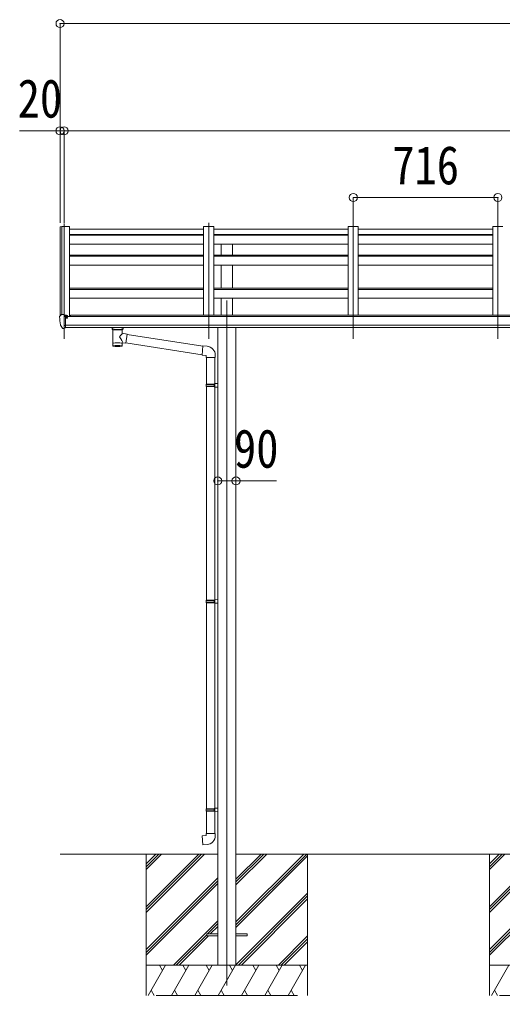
# Model space of a CAD drawing. Units: millimetres at full size, sheet at 1:40; some dimension numbers follow another scale. Extents: x -11181 to 11305, y -7804 to 7716.
# Drawn here: x -1520 to 871, y -4139 to 691 of the extents above; entities that cross this region are included whole.
import ezdxf
from ezdxf.enums import TextEntityAlignment as Align

# ---------------------------------------------------------------- set-up
doc = ezdxf.new("R2010")
doc.units = ezdxf.units.MM
doc.header["$LTSCALE"] = 40
doc.header["$PDMODE"] = 32
doc.header["$PDSIZE"] = 40
for name, color, linetype, lineweight in [('0-0_0', 7, 'Continuous', 9), ('0-1_本体', 4, 'Continuous', 9), ('0-2_部品', 7, 'Continuous', 9), ('0-8_PARTS2', 2, 'Continuous', 9), ('0-A_寸法', 6, 'Continuous', 9)]:
    doc.layers.add(name, color=color, linetype=linetype, lineweight=lineweight)
doc.styles.add('ＭＳ ゴシック', font='')
doc.styles.get('ＭＳ ゴシック').set_extended_font_data('MS Gothic')

msp = doc.modelspace()

# ---------------------------------------------------------------- linework, layer by layer
at = {"layer": '0-0_0'}
for p, q in [((-1319.35, -3439.43), (-538.55, -3439.43)), ((-893.35, -3488.02), (-844.75, -3439.43)), ((-893.35, -3502.17), (-830.61, -3439.43)), ((-893.35, -3516.31), (-816.46, -3439.43)), ((-893.35, -3728.44), (-604.33, -3439.43)), ((-893.35, -3714.3), (-618.47, -3439.43)), ((-893.35, -3700.16), (-632.62, -3439.43)), ((-893.35, -3439.43), (-893.35, -4139.43)), ((-448.15, -3563.32), (-324.25, -3439.43)), ((-448.15, -3577.47), (-310.11, -3439.43)), ((-448.15, -3591.61), (-295.96, -3439.43)), ((-448.15, -3789.6), (-97.97, -3439.43)), ((-448.15, -3775.45), (-112.12, -3439.43)), ((-448.15, -3439.43), (1161.45, -3439.43)), ((-448.15, -3803.74), (-93.35, -3448.94)), ((-93.35, -3439.43), (-93.35, -4139.43)), ((806.65, -3488.02), (855.25, -3439.43)), ((806.65, -3502.17), (869.39, -3439.43)), ((806.65, -3516.31), (883.54, -3439.43)), ((806.65, -3728.44), (1095.67, -3439.43)), ((806.65, -3714.3), (1081.53, -3439.43)), ((806.65, -3700.16), (1067.38, -3439.43)), ((806.65, -3439.43), (806.65, -4139.43)), ((-893.35, -3912.29), (-538.55, -3557.49)), ((-893.35, -3926.43), (-538.55, -3571.63)), ((806.65, -3912.29), (1161.45, -3557.49)), ((806.65, -3926.43), (1161.45, -3571.63)), ((-893.35, -3940.57), (-538.55, -3585.77)), ((806.65, -3940.57), (1161.45, -3585.77)), ((-448.15, -3987.59), (-93.35, -3632.79)), ((-435.84, -3989.43), (-93.35, -3646.93)), ((-421.7, -3989.43), (-93.35, -3661.07)), ((-758.35, -3989.43), (-538.55, -3769.62)), ((-589.7, -3834.92), (-538.55, -3783.76)), ((-575.56, -3834.92), (-538.55, -3797.9)), ((-744.21, -3989.43), (-593.35, -3838.56)), ((-730.07, -3989.43), (-584.56, -3843.92)), ((-237.85, -3989.43), (-93.35, -3844.92)), ((-223.71, -3989.43), (-93.35, -3859.06)), ((-209.57, -3989.43), (-93.35, -3873.2)), ((-93.35, -3989.43), (-893.35, -3989.43)), ((-883.06, -4139.43), (-796.45, -3989.43)), ((-811.45, -4015.41), (-826.45, -3989.43)), ((-767.59, -4139.43), (-680.98, -3989.43)), ((-695.98, -4015.41), (-710.99, -3989.43)), ((-652.12, -4139.43), (-565.51, -3989.43)), ((-580.51, -4015.41), (-595.52, -3989.43)), ((-536.65, -4139.43), (-450.04, -3989.43)), ((-465.04, -4015.41), (-480.05, -3989.43)), ((-421.18, -4139.43), (-334.57, -3989.43)), ((-349.57, -4015.41), (-364.57, -3989.43)), ((-305.71, -4139.43), (-219.1, -3989.43)), ((-249.1, -3989.43), (-234.1, -4015.41)), ((-190.24, -4139.43), (-103.63, -3989.43)), ((-133.63, -3989.43), (-118.63, -4015.41)), ((1606.65, -3989.43), (806.65, -3989.43)), ((816.94, -4139.43), (903.55, -3989.43)), ((-868.06, -4113.45), (-853.06, -4139.43)), ((-843.35, -4139.43), (-143.35, -4139.43)), ((-752.59, -4113.45), (-737.59, -4139.43)), ((-637.12, -4113.45), (-622.12, -4139.43)), ((-521.65, -4113.45), (-506.65, -4139.43)), ((-406.18, -4113.45), (-391.18, -4139.43)), ((-290.71, -4113.45), (-275.71, -4139.43)), ((-175.24, -4113.45), (-160.24, -4139.43)), ((831.94, -4113.45), (846.94, -4139.43)), ((856.65, -4139.43), (1556.65, -4139.43))]:
    msp.add_line(p, q, dxfattribs=at)
at = {"layer": '0-1_本体'}
for p, q in [((-1319.54, -335.52), (-1319.55, -776.58)), ((-1318.6, -334.64), (-1310.76, -334.23)), ((-1310.54, -334.31), (-1310.54, -770.03)), ((-1310.47, -334.42), (-1309.85, -336.04)), ((-1272.55, -334.22), (-1272.55, -779.84)), ((-608.55, -334.22), (-608.55, -773.31)), ((-558.55, -334.22), (-608.55, -334.22)), ((-558.55, -334.22), (-558.55, -773.31)), ((107.45, -334.22), (107.45, -773.31)), ((157.45, -334.22), (107.45, -334.22)), ((157.45, -334.22), (157.45, -773.31)), ((823.45, -334.22), (823.45, -773.31)), ((873.45, -334.22), (823.45, -334.22)), ((-1272.55, -347.22), (-608.55, -347.22)), ((-1272.55, -373.89), (-608.55, -373.89)), ((-1272.55, -376.51), (-608.55, -376.51)), ((-558.55, -347.22), (107.45, -347.22)), ((-558.55, -373.89), (107.45, -373.89)), ((-558.55, -376.51), (107.45, -376.51)), ((157.45, -347.22), (823.45, -347.22)), ((157.45, -373.89), (823.45, -373.89)), ((157.45, -376.51), (823.45, -376.51)), ((-1272.55, -421.25), (-608.55, -421.25)), ((-558.55, -421.25), (107.45, -421.25)), ((-521.05, -474.98), (-521.05, -421.25)), ((-466.05, -474.98), (-466.05, -421.25)), ((157.45, -421.25), (823.45, -421.25)), ((-1272.55, -474.9), (-608.55, -474.9)), ((-1272.55, -480.55), (-608.55, -480.55)), ((-558.55, -474.9), (107.45, -474.9)), ((-558.55, -480.55), (107.45, -480.55)), ((157.45, -474.9), (823.45, -474.9)), ((157.45, -480.55), (823.45, -480.55)), ((-1272.55, -524.54), (-608.55, -524.54)), ((-558.55, -524.54), (107.45, -524.54)), ((-521.05, -638.63), (-521.05, -524.54)), ((-466.05, -638.63), (-466.05, -524.54)), ((157.45, -524.54), (823.45, -524.54)), ((-1272.55, -638.53), (-608.55, -638.53)), ((-1272.55, -645.43), (-608.55, -645.43)), ((-558.55, -638.53), (107.45, -638.53)), ((-558.55, -645.43), (107.45, -645.43)), ((157.45, -638.53), (823.45, -638.53)), ((157.45, -645.43), (823.45, -645.43)), ((-1272.55, -688.98), (-608.55, -688.98)), ((-558.55, -688.98), (107.45, -688.98)), ((-521.05, -773.31), (-521.05, -688.98)), ((-466.05, -773.31), (-466.05, -688.98)), ((157.45, -688.98), (823.45, -688.98)), ((3705.95, -779.84), (-1293.04, -779.84)), ((-1267.55, -779.84), (-1267.55, -773.31)), ((3682.45, -773.31), (-1267.55, -773.31)), ((-1293.04, -821.44), (3705.95, -821.44)), ((3705.95, -833.29), (-1293.04, -833.21)), ((-538.75, -833.38), (-538.75, -3989.45)), ((-448.35, -833.38), (-448.35, -3989.45))]:
    msp.add_line(p, q, dxfattribs=at)
msp.add_lwpolyline([(-1309.85, -770.03), (-1309.85, -334.22), (-1272.55, -334.22)], dxfattribs=at)
msp.add_circle((-1285.57, -784.95), 3, dxfattribs=at)
for centre, radius, start, end in [((-1318.55, -335.64), 1, 93, 173.32986), ((-1310.75, -334.53), 0.301, 21.06327, 92.86679)]:
    msp.add_arc(centre, radius, start, end, dxfattribs=at)
at = {"layer": '0-2_部品', "color": 4}
for p, q in [((-608.35, -375.72), (-1274.35, -375.72)), ((107.65, -375.72), (-558.35, -375.72)), ((823.65, -375.72), (157.65, -375.72)), ((-593.35, -3834.93), (-538.35, -3834.93)), ((-593.35, -3834.93), (-593.35, -3843.93)), ((-593.35, -3843.93), (-538.35, -3843.93)), ((-448.35, -3834.93), (-393.35, -3834.93)), ((-448.35, -3843.93), (-393.35, -3843.93)), ((-393.35, -3834.93), (-393.35, -3843.93))]:
    msp.add_line(p, q, dxfattribs=at)
at = {"layer": '0-2_部品'}
for p, q in [((-1314.44, -770.6), (-1318.5, -776.41)), ((-1299.34, -838.53), (-1299.34, -770.03)), ((-1297.84, -770.95), (-1299.34, -770.95)), ((-1297.84, -770.95), (-1297.84, -777.12)), ((-1288.17, -772.45), (-1297.84, -771.73)), ((-1321.34, -779.4), (-1321.34, -780.03)), ((-1292.84, -779.77), (-1299.34, -779.37)), ((-1297.84, -774.72), (-1283.84, -774.78)), ((-1288.37, -784.95), (-1287.84, -784.95)), ((-1287.84, -784.95), (-1287.54, -784.95)), ((-1287.34, -774.76), (-1287.34, -772.86)), ((-1282.84, -775.88), (-1282.84, -779.84)), ((-1306.97, -836.72), (-1316.71, -821.34)), ((-1300.84, -838.44), (-1304.55, -838.21)), ((-1300.84, -838.44), (-1299.34, -838.53)), ((-1299.34, -836.34), (-1298.84, -836.34)), ((-1298.84, -836.34), (-1298.34, -835.34)), ((-1292.84, -835.34), (-1298.34, -835.34)), ((-1061.35, -840.39), (-1061.35, -833.22)), ((-1057.25, -844.89), (-1057.26, -925.18)), ((-1011.45, -862.46), (-1011.45, -844.88)), ((-986.22, -866.37), (-1011.45, -862.46)), ((-1007.35, -840.39), (-1007.35, -833.22)), ((-986.22, -866.37), (-993.24, -911.63)), ((-612.61, -926.31), (-986.52, -868.31)), ((-1011.43, -925.18), (-1011.45, -908.55)), ((-1011.45, -908.8), (-993.24, -911.63)), ((-616.28, -968.25), (-992.96, -909.81)), ((-591.62, -926.38), (-612.46, -924.55)), ((-596.55, -982.12), (-550.55, -982.12)), ((-594.55, -981.37), (-594.55, -1113.68)), ((-552.55, -981.37), (-552.55, -1111.12)), ((-550.55, -982.12), (-550.55, -971.2)), ((-554.55, -1111.18), (-538.55, -1110.71)), ((-538.55, -1110.71), (-538.55, -1128.65)), ((-596.55, -1115.68), (-595.55, -1113.68)), ((-596.55, -1115.68), (-552.55, -1115.68)), ((-596.55, -1115.68), (-596.55, -1123.68)), ((-596.55, -1123.68), (-552.55, -1123.68)), ((-596.55, -1123.68), (-595.55, -1125.68)), ((-595.55, -1113.68), (-552.55, -1113.68)), ((-595.55, -1125.68), (-552.55, -1125.68)), ((-594.55, -1125.68), (-594.55, -2183.43)), ((-557.02, -1115.68), (-557.45, -1113.68)), ((-554.55, -1113.18), (-554.55, -1111.18)), ((-554.55, -1113.18), (-552.55, -1113.18)), ((-554.55, -1128.18), (-554.55, -1126.18)), ((-554.55, -1128.18), (-538.55, -1128.65)), ((-552.55, -1128.24), (-552.55, -2180.87)), ((-596.55, -2185.43), (-595.55, -2183.43)), ((-596.55, -2185.43), (-596.55, -2193.43)), ((-596.55, -2185.43), (-552.55, -2185.43)), ((-596.55, -2193.43), (-595.55, -2195.43)), ((-596.55, -2193.43), (-552.55, -2193.43)), ((-595.55, -2183.43), (-552.55, -2183.43)), ((-595.55, -2195.43), (-552.55, -2195.43)), ((-594.55, -2195.43), (-594.55, -3215.03)), ((-557.02, -2185.43), (-557.45, -2183.43)), ((-557.02, -2193.43), (-557.45, -2195.43)), ((-557.02, -2185.43), (-557.02, -2193.43)), ((-554.55, -2180.93), (-538.55, -2180.45)), ((-554.55, -2182.93), (-554.55, -2180.93)), ((-554.55, -2182.93), (-552.55, -2182.93)), ((-554.55, -2197.93), (-554.55, -2195.93)), ((-554.55, -2195.93), (-552.55, -2195.93)), ((-554.55, -2197.93), (-538.55, -2198.4)), ((-552.55, -2195.93), (-552.55, -2182.93)), ((-552.55, -2197.98), (-552.55, -3212.47)), ((-538.55, -2180.45), (-538.55, -2198.4)), ((-596.55, -3217.03), (-595.55, -3215.03)), ((-596.55, -3217.03), (-596.55, -3225.03)), ((-596.55, -3217.03), (-552.55, -3217.03)), ((-596.55, -3225.03), (-595.55, -3227.03)), ((-596.55, -3225.03), (-552.55, -3225.03)), ((-595.55, -3215.03), (-552.55, -3215.03)), ((-595.55, -3227.03), (-552.55, -3227.03)), ((-594.55, -3227.03), (-594.55, -3337.03)), ((-557.02, -3217.03), (-557.45, -3215.03)), ((-557.02, -3225.03), (-557.45, -3227.03)), ((-557.02, -3217.03), (-557.02, -3225.03)), ((-554.55, -3212.53), (-538.55, -3212.05)), ((-554.55, -3214.53), (-554.55, -3212.53)), ((-554.55, -3214.53), (-552.55, -3214.53)), ((-554.55, -3229.53), (-554.55, -3227.53)), ((-554.55, -3227.53), (-552.55, -3227.53)), ((-554.55, -3229.53), (-538.55, -3230)), ((-552.55, -3227.53), (-552.55, -3214.53)), ((-552.55, -3229.58), (-552.55, -3337.03)), ((-538.55, -3212.05), (-538.55, -3230)), ((-616.47, -3348.77), (-596.55, -3347.03)), ((-612.46, -3394.59), (-616.47, -3348.77)), ((-550.55, -3337.03), (-550.55, -3347.94)), ((-591.62, -3392.77), (-612.46, -3394.59))]:
    msp.add_line(p, q, dxfattribs=at)
for points in [[(-1299.34, -770.03), (-1311.34, -770.03), (-1313.68, -770.18)], [(-1288.17, -772.45), (-1288, -772.47), (-1287.84, -772.5), (-1287.7, -772.54), (-1287.58, -772.59), (-1287.48, -772.65), (-1287.41, -772.72), (-1287.36, -772.79), (-1287.34, -772.86)], [(-1292.84, -835.34), (-1292.84, -777.12), (-1297.84, -777.12)], [(-1287.54, -783.76), (-1287.54, -784.95), (-1282.84, -784.95)], [(-1282.84, -783.33), (-1282.84, -784.95), (-1282.37, -784.95)], [(-1299.34, -824.64), (-1296.18, -824.24), (-1292.84, -823.81)], [(-1061.31, -840.44), (-1061.33, -840.09), (-1061.08, -839.13), (-1060.56, -838.25), (-1059.76, -837.41), (-1058.65, -836.61), (-1057.25, -835.89)], [(-1061.31, -840.33), (-1061.33, -840.69), (-1061.08, -841.64), (-1060.56, -842.53), (-1059.76, -843.37), (-1058.65, -844.16), (-1057.25, -844.89)], [(-1011.45, -835.9), (-1011.21, -835.99), (-1009.86, -836.73), (-1008.74, -837.57), (-1007.99, -838.44), (-1007.53, -839.34), (-1007.36, -840.23)], [(-1011.45, -844.88), (-1011.21, -844.78), (-1009.86, -844.05), (-1008.74, -843.2), (-1007.99, -842.33), (-1007.53, -841.44), (-1007.36, -840.55)], [(-612.46, -924.55), (-616.47, -970.38), (-596.55, -972.12), (-596.55, -982.12)], [(-557.02, -1115.68), (-557.02, -1123.68), (-557.45, -1125.68)], [(-554.55, -1126.18), (-552.55, -1126.18), (-552.55, -1113.18)], [(-596.55, -3347.03), (-596.55, -3337.03), (-550.55, -3337.03)]]:
    msp.add_lwpolyline(points, dxfattribs=at)
for centre, radius, start, end in [((-1313.62, -771.17), 1, 93.5, 145), ((-1318.34, -779.4), 3, 93, 180), ((-1128.85, -780.03), 192.49, 180.0008, 192.1233), ((-1314.12, -819.84), 3, 191.83348, 210), ((-1285.34, -784.95), 2.5, 151.64236, 180), ((-1285.34, -784.95), 2.5, 0, 151.64236), ((-1304.37, -835.22), 3, 210, 266.5), ((-1044.28, -885.6), 51.38, 92.46126, 104.61963), ((-1034.33, -989.74), 155.94, 85.53149, 94.46851), ((-1024.39, -885.6), 51.38, 75.38037, 87.53874), ((-595.55, -971.2), 45, 0, 85), ((-595.55, -3347.94), 45, 275, 0)]:
    msp.add_arc(centre, radius, start, end, dxfattribs=at)
for centre, major_axis, ratio, start_param, end_param in [((-1283.84, -775.88), (-0.02, 1.1), 0.906239, 4.6917496, 6.2625459), ((-1034.35, -846.08), (-22.91, -0.42), 0.072511, 4.711586, 6.2823824), ((-1034.32, -844.45), (-22.91, -0.42), 0.072511, 4.711586, 6.2823824), ((-1034.37, -844.46), (22.92, -0.42), 0.07247, 0.0008089, 1.5716053), ((-1034.37, -846.08), (22.92, -0.42), 0.07247, 0.0008089, 1.5716053), ((-1031.79, -884.66), (20.32, 22.25), 0.045535, 4.9756507, 6.2441899), ((-1023.35, -840.39), (16, 0), 0.361356, 0, 0.0194874), ((-1023.35, -840.39), (16, 0), 0.361356, 6.2636979, 6.2831853), ((-1034.35, -912.74), (22.91, 0), 0.122865, 6.2831853, 9.424778), ((-1034.35, -882.01), (-22.81, 26.62), 0.234429, 3.1563334, 4.5976381), ((-1034.35, -925.18), (22.92, 0), 0.101955, 6.2829723, 9.4248207), ((-1034.35, -925.18), (22.92, 0), 0.101955, 3.1415499, 6.2833984)]:
    msp.add_ellipse(centre, major_axis=major_axis, ratio=ratio, start_param=start_param, end_param=end_param, dxfattribs=at)
at = {"layer": '0-8_PARTS2'}
for p, q in [((-1299.35, -318.82), (-1299.35, -889.36)), ((-583.35, -889.36), (-583.35, -314.84)), ((132.65, -889.36), (132.65, -314.84)), ((848.65, -889.36), (848.65, -314.84)), ((-493.35, -700.56), (-493.35, -4089.46))]:
    msp.add_line(p, q, dxfattribs=at)
at = {"layer": '0-A_寸法'}
for p, q in [((-1319.34, 670.6), (-1319.34, 139.82)), ((-1319.34, 670.6), (8744.65, 670.6)), ((-1319.34, 139.82), (-1519.34, 139.82)), ((-1299.35, 139.82), (-1319.34, 139.82)), ((-1319.34, 139.82), (-1319.34, -314.84)), ((-1299.35, 139.82), (-1299.35, -314.84)), ((-1299.35, 139.82), (3712.65, 139.82)), ((-1299.35, 139.82), (-1299.35, -314.84)), ((132.65, -190.32), (132.65, -314.84)), ((132.65, -190.32), (848.65, -190.32)), ((848.65, -190.32), (848.65, -314.84)), ((-538.55, -1592.8), (-448.15, -1592.8)), ((-448.15, -1592.8), (-248.15, -1592.8))]:
    msp.add_line(p, q, dxfattribs=at)
for p in [(-1319.34, 670.6), (-1319.34, 139.82), (-1299.35, 139.82), (132.65, -190.32), (848.65, -190.32), (-538.55, -1592.8), (-448.15, -1592.8)]:
    msp.add_point(p, dxfattribs=at)

# ---------------------------------------------------------------- texts
at = {"layer": '0-A_寸法', "color": 7, "style": 'ＭＳ ゴシック', "width": 0.85}
for s, p in [('20', (-1529.34, 147.82)), ('716', (325.65, -182.32)), ('90', (-458.15, -1584.8))]:
    msp.add_text(s, height=190.6, dxfattribs=at).set_placement(p, align=Align.BOTTOM_LEFT)

doc.saveas('drawing.dxf')
